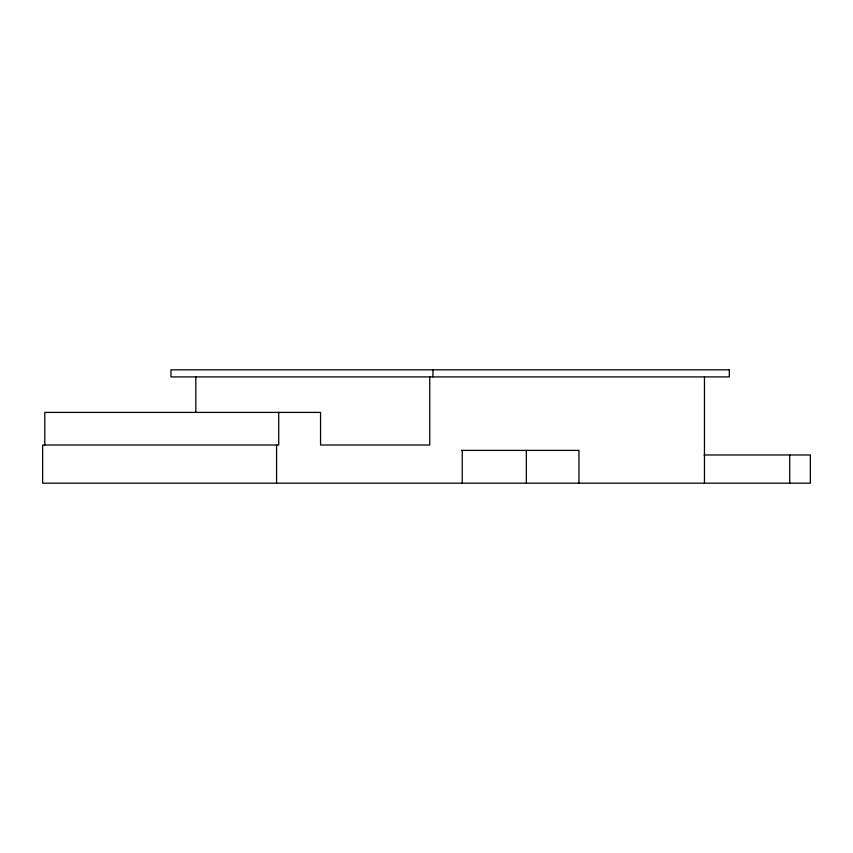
<?xml version="1.0" encoding="UTF-8"?>
<svg xmlns="http://www.w3.org/2000/svg" width="853" height="853" viewBox="0 0 853 853"><rect width="100%" height="100%" fill="white"/><g stroke="black" fill="none" stroke-linecap="round" stroke-linejoin="round"><path stroke-width="1.28" d="M461.345 450.395L578.952 450.395L578.952 483.182M704.024 454.98L810.35 454.98L810.35 483.182L42.65 483.182L42.65 445.01L278.718 445.01L278.718 412.404M789.707 454.98L789.707 483.182M704.461 376.909L704.461 483.182M526.344 450.395L526.344 483.182M462.241 450.395L462.241 483.182M432.929 369.818L432.929 376.909M429.741 376.909L429.741 445.01L320.547 445.01L320.547 412.404L44.793 412.404L44.793 445.01M276.575 445.01L276.575 483.182M195.817 376.909L195.817 412.266M729.304 369.818L170.973 369.818L170.973 376.909L729.304 376.909L729.304 369.818"/></g></svg>
